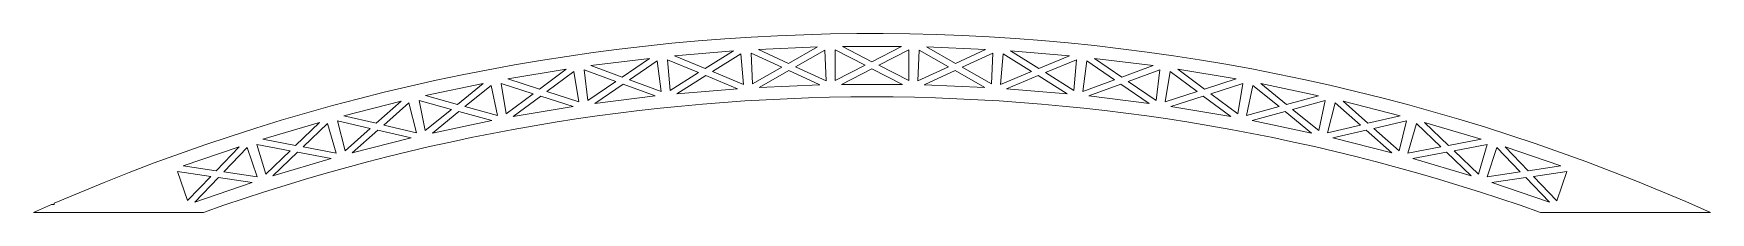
# Model space of a CAD drawing. Header units: millimetres. Extents: x -265 to 265, y -49 to 8.
import ezdxf

# ---------------------------------------------------------------- set-up
doc = ezdxf.new("R2010")
doc.units = ezdxf.units.MM

msp = doc.modelspace()

# ---------------------------------------------------------------- linework, layer by layer
at = {"color": 7, "linetype": 'Continuous', "lineweight": 15}
for p, q in [((-43.82, 2.26), (-62.42, 0.72)), ((-62.42, 0.72), (-52.73, -3.3)), ((-52.73, -3.3), (-43.82, 2.26)), ((-41.43, 1.39), (-50.46, -4.24)), ((-40.63, -8.32), (-41.43, 1.39)), ((-28.52, -2.89), (-38.18, 1.6)), ((-38.18, 1.6), (-37.77, -8.15)), ((-17.26, 3.52), (-35.91, 2.75)), ((-35.91, 2.75), (-26.39, -1.67)), ((-26.39, -1.67), (-17.26, 3.52)), ((-14.91, 2.55), (-24.16, -2.71)), ((-14.5, -7.19), (-14.91, 2.55)), ((-11.64, 2.62), (-11.64, -7.13)), ((-2.18, -2.25), (-11.64, 2.62)), ((9.33, 3.68), (-9.33, 3.68)), ((-9.33, 3.68), (0, -1.13)), ((0, -1.13), (9.33, 3.68)), ((11.64, 2.62), (2.18, -2.25)), ((11.64, -7.13), (11.64, 2.62)), ((14.91, 2.55), (14.51, -7.19)), ((24.16, -2.71), (14.91, 2.55)), ((17.26, 3.52), (26.39, -1.67)), ((35.91, 2.75), (17.26, 3.52)), ((26.39, -1.67), (35.91, 2.75)), ((38.18, 1.6), (28.52, -2.89)), ((37.78, -8.15), (38.18, 1.6)), ((41.44, 1.39), (40.64, -8.32)), ((50.47, -4.24), (41.44, 1.39)), ((43.83, 2.26), (52.73, -3.3)), ((62.43, 0.72), (43.83, 2.26)), ((52.73, -3.3), (62.43, 0.72)), ((-96.68, -3.53), (-115.09, -6.59)), ((-105.1, -9.8), (-96.68, -3.53)), ((-94.23, -4.19), (-102.76, -10.55)), ((-92.63, -13.81), (-94.23, -4.19)), ((-81.01, -7.4), (-91, -3.72)), ((-91, -3.72), (-89.8, -13.4)), ((-70.31, -0.09), (-88.83, -2.39)), ((-88.83, -2.39), (-78.98, -6.01)), ((-78.98, -6.01), (-70.31, -0.09)), ((-67.89, -0.86), (-76.68, -6.86)), ((-66.68, -10.53), (-67.89, -0.86)), ((-54.81, -4.6), (-64.64, -0.52)), ((-64.64, -0.52), (-63.84, -10.24)), ((-63.84, -10.24), (-54.81, -4.6)), ((-50.46, -4.24), (-40.63, -8.32)), ((-37.77, -8.15), (-28.52, -2.89)), ((-26.29, -3.92), (-35.68, -9.26)), ((-16.5, -8.47), (-26.29, -3.92)), ((-24.16, -2.71), (-14.5, -7.19)), ((-11.64, -7.13), (-2.18, -2.25)), ((0, -3.38), (-9.6, -8.33)), ((9.6, -8.33), (0, -3.38)), ((2.18, -2.25), (11.64, -7.13)), ((14.51, -7.19), (24.16, -2.71)), ((26.3, -3.92), (16.5, -8.47)), ((35.69, -9.26), (26.3, -3.92)), ((28.52, -2.89), (37.78, -8.15)), ((40.64, -8.32), (50.47, -4.24)), ((64.65, -0.52), (54.82, -4.6)), ((54.82, -4.6), (63.85, -10.24)), ((63.85, -10.24), (64.65, -0.52)), ((67.9, -0.86), (66.69, -10.53)), ((76.69, -6.86), (67.9, -0.86)), ((70.32, -0.09), (78.99, -6.01)), ((88.84, -2.39), (70.32, -0.09)), ((78.99, -6.01), (88.84, -2.39)), ((91.01, -3.73), (81.02, -7.4)), ((89.81, -13.4), (91.01, -3.73)), ((94.24, -4.19), (92.64, -13.81)), ((102.77, -10.56), (94.24, -4.19)), ((96.7, -3.53), (105.11, -9.8)), ((115.11, -6.59), (96.7, -3.53)), ((-122.89, -8.05), (-141.16, -11.86)), ((-131.04, -14.66), (-122.89, -8.05)), ((-120.41, -8.61), (-128.67, -15.32)), ((-118.41, -18.16), (-120.41, -8.61)), ((-107.07, -11.27), (-117.2, -8.01)), ((-117.2, -8.01), (-115.6, -17.63)), ((-115.09, -6.59), (-105.1, -9.8)), ((-102.76, -10.55), (-92.63, -13.81)), ((-89.8, -13.4), (-81.01, -7.4)), ((-78.7, -8.24), (-87.62, -14.34)), ((-68.56, -11.97), (-78.7, -8.24)), ((-76.68, -6.86), (-66.68, -10.53)), ((-52.54, -5.54), (-61.71, -11.26)), ((-61.71, -11.26), (-42.57, -9.68)), ((-42.57, -9.68), (-52.54, -5.54)), ((-35.68, -9.26), (-16.5, -8.47)), ((-9.6, -8.33), (9.6, -8.33)), ((16.5, -8.47), (35.69, -9.26)), ((52.55, -5.54), (42.57, -9.68)), ((42.57, -9.68), (61.71, -11.26)), ((61.71, -11.26), (52.55, -5.54)), ((66.69, -10.53), (76.69, -6.86)), ((78.71, -8.25), (68.57, -11.97)), ((87.63, -14.34), (78.71, -8.25)), ((81.02, -7.4), (89.81, -13.4)), ((92.64, -13.81), (102.77, -10.56)), ((105.11, -9.8), (115.11, -6.59)), ((117.21, -8.01), (107.08, -11.27)), ((115.62, -17.63), (117.21, -8.01)), ((120.42, -8.61), (118.43, -18.16)), ((128.69, -15.32), (120.42, -8.61)), ((122.9, -8.05), (131.06, -14.67)), ((141.17, -11.87), (122.9, -8.05)), ((-148.89, -13.64), (-166.98, -18.21)), ((-156.76, -20.59), (-148.89, -13.64)), ((-146.38, -14.1), (-154.37, -21.14)), ((-144, -23.56), (-146.38, -14.1)), ((-132.95, -16.21), (-143.2, -13.37)), ((-143.2, -13.37), (-141.21, -22.92)), ((-141.16, -11.86), (-131.04, -14.66)), ((-128.67, -15.32), (-118.41, -18.16)), ((-115.6, -17.63), (-107.07, -11.27)), ((-104.73, -12.02), (-113.39, -18.48)), ((-113.39, -18.48), (-94.45, -15.33)), ((-94.45, -15.33), (-104.73, -12.02)), ((-87.62, -14.34), (-68.56, -11.97)), ((68.57, -11.97), (87.63, -14.34)), ((104.74, -12.02), (94.46, -15.33)), ((94.46, -15.33), (113.41, -18.48)), ((113.41, -18.48), (104.74, -12.02)), ((107.08, -11.27), (115.62, -17.63)), ((118.43, -18.16), (128.69, -15.32)), ((131.06, -14.67), (141.17, -11.87)), ((143.22, -13.38), (132.96, -16.21)), ((141.23, -22.92), (143.22, -13.38)), ((146.4, -14.11), (144.02, -23.56)), ((154.39, -21.15), (146.4, -14.11)), ((148.91, -13.65), (156.78, -20.59)), ((167, -18.21), (148.91, -13.65)), ((-174.63, -20.3), (-192.52, -25.61)), ((-182.21, -27.57), (-174.63, -20.3)), ((-172.11, -20.66), (-179.8, -28.02)), ((-169.34, -30.01), (-172.11, -20.66)), ((-158.6, -22.21), (-168.97, -19.8)), ((-168.97, -19.8), (-166.58, -29.25)), ((-166.98, -18.21), (-156.76, -20.59)), ((-154.37, -21.14), (-144, -23.56)), ((-141.21, -22.92), (-132.95, -16.21)), ((-130.58, -16.87), (-138.97, -23.67)), ((-138.97, -23.67), (-120.17, -19.75)), ((-120.17, -19.75), (-130.58, -16.87)), ((130.6, -16.87), (120.18, -19.75)), ((120.18, -19.75), (138.98, -23.67)), ((138.98, -23.67), (130.6, -16.87)), ((132.96, -16.21), (141.23, -22.92)), ((144.02, -23.56), (154.39, -21.15)), ((156.78, -20.59), (167, -18.21)), ((168.99, -19.8), (158.62, -22.22)), ((166.6, -29.26), (168.99, -19.8)), ((172.13, -20.67), (169.36, -30.02)), ((179.82, -28.03), (172.13, -20.67)), ((174.65, -20.31), (182.23, -27.57)), ((192.55, -25.62), (174.65, -20.31)), ((-192.52, -25.61), (-182.21, -27.57)), ((-166.58, -29.25), (-158.6, -22.21)), ((-156.21, -22.77), (-164.31, -29.91)), ((-164.31, -29.91), (-145.69, -25.22)), ((-145.69, -25.22), (-156.21, -22.77)), ((156.23, -22.77), (145.71, -25.22)), ((145.71, -25.22), (164.33, -29.92)), ((164.33, -29.92), (156.23, -22.77)), ((158.62, -22.22), (166.6, -29.26)), ((182.23, -27.57), (192.55, -25.62)), ((-200.08, -28.02), (-217.74, -34.05)), ((-207.35, -35.59), (-200.08, -28.02)), ((-197.55, -28.27), (-204.92, -35.94)), ((-194.39, -37.5), (-197.55, -28.27)), ((-183.98, -29.26), (-194.44, -27.28)), ((-194.44, -27.28), (-191.67, -36.63)), ((-191.67, -36.63), (-183.98, -29.26)), ((-181.57, -29.72), (-189.37, -37.2)), ((-189.37, -37.2), (-170.96, -31.74)), ((-170.96, -31.74), (-181.57, -29.72)), ((-179.8, -28.02), (-169.34, -30.01)), ((169.36, -30.02), (179.82, -28.03)), ((181.59, -29.73), (170.98, -31.74)), ((170.98, -31.74), (189.39, -37.2)), ((189.39, -37.2), (181.59, -29.73)), ((194.46, -27.29), (184.01, -29.27)), ((184.01, -29.27), (191.69, -36.64)), ((191.69, -36.64), (194.46, -27.29)), ((197.57, -28.28), (194.42, -37.51)), ((204.95, -35.95), (197.57, -28.28)), ((200.11, -28.03), (207.38, -35.59)), ((217.76, -34.06), (200.11, -28.03)), ((-209.06, -37.36), (-219.59, -35.8)), ((-219.59, -35.8), (-216.43, -45.03)), ((-217.74, -34.05), (-207.35, -35.59)), ((-204.92, -35.94), (-194.39, -37.5)), ((194.42, -37.51), (204.95, -35.95)), ((207.38, -35.59), (217.76, -34.06)), ((219.61, -35.81), (209.08, -37.37)), ((216.46, -45.04), (219.61, -35.81)), ((-216.43, -45.03), (-209.06, -37.36)), ((-206.63, -37.71), (-214.11, -45.5)), ((-214.11, -45.5), (-195.94, -39.29)), ((-195.94, -39.29), (-206.63, -37.71)), ((206.65, -37.72), (195.96, -39.3)), ((195.96, -39.3), (214.14, -45.51)), ((214.14, -45.51), (206.65, -37.72)), ((209.08, -37.37), (216.46, -45.04)), ((-259.38, -46.25), (-265.05, -48.75)), ((-259.38, -46.25), (-258.5, -46.25)), ((-258.5, -46.25), (-258.5, -45.87)), ((-265.05, -48.75), (-211.31, -48.75)), ((211.31, -48.75), (265.05, -48.75))]:
    msp.add_line(p, q, dxfattribs=at)
for radius, start, end in [(650, 65.93479, 113.43399), (630, 70.40192, 109.59808)]:
    msp.add_arc((0, -642.25), radius, start, end, dxfattribs=at)

doc.saveas('drawing.dxf')
